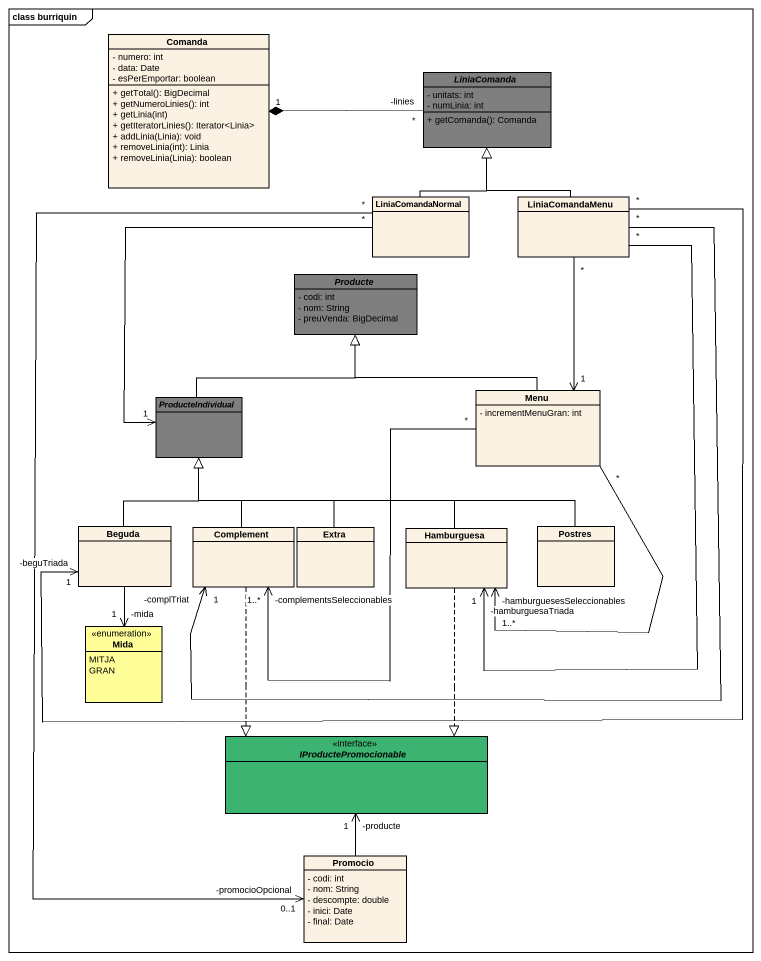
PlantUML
@startuml
mainframe class burriquin
hide circle
hide empty members
skinparam classAttributeIconSize 0
class Comanda {
  - numero: int
  - data: Date
  - esPerEmportar: boolean
  + getTotal(): BigDecimal
  + getNumeroLinies(): int
  + getLinia(int)
  + getIteratorLinies(): Iterator<Linia>
  + addLinia(Linia): void
  + removeLinia(int): Linia
  + removeLinia(Linia): boolean
}
abstract class LiniaComanda #7F7F7F {
  - unitats: int
  - numLinia: int
  + getComanda(): Comanda
}
class LiniaComandaNormal
class LiniaComandaMenu
abstract class Producte #7F7F7F {
  - codi: int
  - nom: String
  - preuVenda: BigDecimal
}
abstract class ProducteIndividual #7F7F7F
class Menu {
  - incrementMenuGran: int
}
class Beguda
class Complement
class Extra
class Hamburguesa
class Postres
enum Mida #FFFE99 {
  MITJA
  GRAN
}
interface IProductePromocionable <<interface>> #3CB371
class Promocio {
  - codi: int
  - nom: String
  - descompte: double
  - inici: Date
  - final: Date
}
LiniaComanda "-linies\n*" -left-* "1" Comanda
LiniaComandaNormal -up-|> LiniaComanda
LiniaComandaNormal "*" --> "1" ProducteIndividual
LiniaComandaNormal "*" --> "-promocioOpcional\n0..1" Promocio
LiniaComandaMenu -up-|> LiniaComanda
LiniaComandaMenu "*" --> "1" Menu
LiniaComandaMenu "*" --> "-beguTriada\n1" Beguda
LiniaComandaMenu "*" --> "-complTriat\n1" Complement
LiniaComandaMenu "*" --> "-hamburguesaTriada\n1" Hamburguesa
ProducteIndividual -up-|> Producte
Menu -up-|> Producte
Menu "*" -left-> "-complementsSeleccionables\n1..*" Complement
Menu "*" --> "-hamburguesesSeleccionables\n1..*" Hamburguesa
Beguda -up-|> ProducteIndividual
Beguda --> "-mida\n1" Mida
Complement -up-|> ProducteIndividual
Complement ..|> IProductePromocionable
Extra -up-|> ProducteIndividual
Hamburguesa -left-|> ProducteIndividual
Hamburguesa ..|> IProductePromocionable
Postres -left-|> ProducteIndividual
Promocio -up-> "-producte\n1" IProductePromocionable
@enduml
